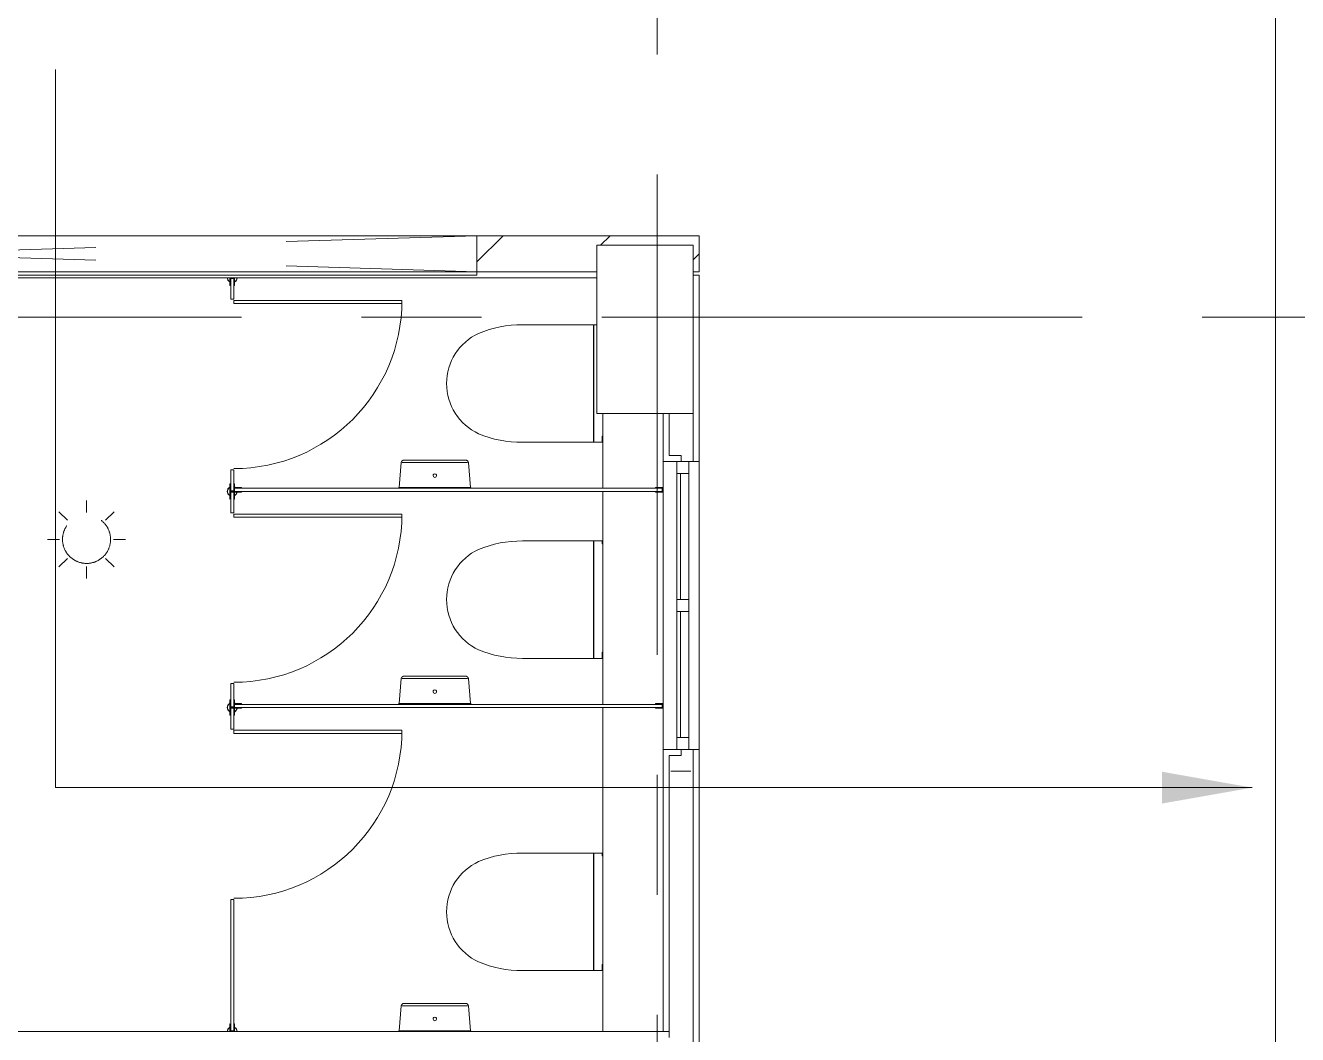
# Model space of a CAD drawing. Header units: millimetres. Extents: x 50620 to 404449, y -131543 to 97.
# Drawn here: x 324483 to 329779, y -18986 to -14782 of the extents above; entities that cross this region are included whole.
import ezdxf

# ---------------------------------------------------------------- set-up
doc = ezdxf.new("R2010")
doc.units = ezdxf.units.MM
for name, pattern in [('Dash', [1587.5, 793.75, -793.75]), ('IDA - Grid Line', [3500, 2000, -500, 500, -500]), ('IDA - Hidden 065', [537.5, 375, -162.5])]:
    doc.linetypes.add(name, pattern=pattern)
for name, color, linetype, lineweight in [('A-_ANOTTEXT_T', 8, 'Continuous', 0), ('A-_DETA----_E-2', 8, 'IDA - Hidden 065', 9), ('A-_DETA----_ED-2', 8, 'IDA - Hidden 065', 9), ('A-_FLOR----_E', 8, 'Continuous', 9), ('A-_FURT----_E', 8, 'Continuous', 9), ('A-_GENM----_M', 8, 'Continuous', 9), ('A-_WALL----_E', 8, 'Continuous', 9), ('A-_WALL----_E-1', 8, 'Continuous', 18), ('A-_WALL----_H-1', 8, 'Continuous', 9), ('A-_WALL----_H-2', 8, 'Continuous', 9), ('A-_WALLPRTN_E', 8, 'Continuous', 9), ('A-_WALLPRTN_E-1', 8, 'Continuous', 18), ('A-_WIND----_E', 8, 'Continuous', 9), ('A-_WIND----_H', 8, 'Dash', 9), ('M-_ARCHI', 8, 'Continuous', 5), ('M-_SANIFIXR_E', 8, 'Continuous', 9), ('S-_COLN----_E', 8, 'Continuous', 5), ('S-_COLN----_E-1', 8, 'Continuous', 5)]:
    doc.layers.add(name, color=color, linetype=linetype, lineweight=lineweight)
doc.layers.add('E-_FIREALAM_E', color=6, linetype='Continuous', lineweight=5, true_color=0xff00ff)
doc.layers.add('S-_ANOTGRID_E-1', color=9, linetype='IDA - Grid Line', lineweight=5, true_color=0x808080)

# ---------------------------------------------------------------- blocks, each defined once
blk = doc.blocks.new('IDA - Toilet Partition - Corner - 950Lx700Width-V102-BLK 2 2ND STOREY PLAN')
at = {"layer": 'A-_GENM----_M'}
for p, q in [((30.2, 1803.5), (0, 1803.5)), ((0, 1803.5), (0, 1802)), ((0, 1802), (1.5, 1800)), ((3, 1785), (3, 1802)), ((3, 1802), (18, 1802)), ((18, 1802), (20, 1800)), ((900, 1803.5), (869.8, 1803.5)), ((880, 1800), (882, 1802)), ((882, 1802), (897, 1802)), ((897, 1802), (897, 1785)), ((898.5, 1800), (900, 1802)), ((900, 1802), (900, 1803.5)), ((1.5, 1787), (0, 1785)), ((0, 1785), (0, 1783.5)), ((0, 1783.5), (30.2, 1783.5)), ((1.5, 1800), (1.5, 1787)), ((100, 1800), (3, 1800)), ((3, 1800), (3, 1787)), ((3, 1787), (100, 1787)), ((18, 1785), (3, 1785)), ((20, 1787), (18, 1785)), ((20, 1800), (30.2, 1800)), ((30.2, 1787), (20, 1787)), ((100, 1787), (100, 1800)), ((792, 1787), (805, 1787)), ((792, 1087), (792, 1787)), ((805, 1787), (805, 1087)), ((810, 1800), (810, 1787)), ((897, 1800), (810, 1800)), ((810, 1787), (897, 1787)), ((869.8, 1800), (880, 1800)), ((880, 1787), (869.8, 1787)), ((869.8, 1783.5), (900, 1783.5)), ((882, 1785), (880, 1787)), ((897, 1785), (882, 1785)), ((898, 1787), (896.5, 1787)), ((896.5, 1787), (896.5, 1756.7)), ((897, 1787), (897, 1800)), ((900, 1785.5), (898, 1787)), ((898, 1769), (898, 1784)), ((898, 1784), (915, 1784)), ((900, 1767), (898, 1769)), ((898.5, 1787), (898.5, 1800)), ((900, 1785), (898.5, 1787)), ((913, 1785.5), (900, 1785.5)), ((900, 1783.5), (900, 1785)), ((913, 1784), (900, 1784)), ((900, 1784), (900, 3)), ((900, 1756.7), (900, 1767)), ((915, 1787), (913, 1785.5)), ((913, 3), (913, 1784)), ((915, 1769), (913, 1767)), ((913, 1767), (913, 1756.7)), ((916.5, 1787), (915, 1787)), ((915, 1784), (915, 1769)), ((916.5, 1756.7), (916.5, 1787)), ((805, 1087), (792, 1087)), ((896.5, 30.2), (896.5, 0)), ((896.5, 0), (898, 0)), ((898, 18), (900, 20)), ((898, 3), (898, 18)), ((915, 3), (898, 3)), ((898, 0), (900, 1.5)), ((900, 20), (900, 30.2)), ((900, 3), (913, 3)), ((900, 1.5), (913, 1.5)), ((913, 30.2), (913, 20)), ((913, 20), (915, 18)), ((913, 1.5), (915, 0)), ((915, 18), (915, 3)), ((915, 0), (916.5, 0)), ((916.5, 0), (916.5, 30.2))]:
    blk.add_line(p, q, dxfattribs=at)
at = {"layer": 'A-_GENM----_M', "flags": 128}
for points in [[(-18, 1802.2), (-18.3, 1801.5), (-18.6, 1800.7), (-18.9, 1800)], [(0, 1813.5), (-0.8, 1813.5), (-1.6, 1813.4), (-2.4, 1813.4), (-3.2, 1813.2), (-4, 1813.1), (-4.8, 1812.9), (-5.5, 1812.7), (-6.3, 1812.5), (-7, 1812.2), (-7.8, 1811.9), (-8.5, 1811.6), (-9.2, 1811.2), (-9.9, 1810.9), (-10.6, 1810.4), (-11.3, 1810), (-11.9, 1809.5), (-12.6, 1809.1), (-13.2, 1808.5), (-13.8, 1808), (-14.3, 1807.4), (-14.9, 1806.8), (-15.4, 1806.2), (-15.9, 1805.6), (-16.4, 1805), (-16.8, 1804.3), (-17.2, 1803.6)], [(17.2, 1803.6), (16.8, 1804.3), (16.4, 1805), (15.9, 1805.6), (15.4, 1806.2), (14.9, 1806.9), (14.3, 1807.4), (13.8, 1808), (13.2, 1808.5), (12.6, 1809.1), (11.9, 1809.5), (11.3, 1810), (10.6, 1810.4), (9.9, 1810.9), (9.2, 1811.2), (8.5, 1811.6), (7.8, 1811.9), (7, 1812.2), (6.3, 1812.5), (5.5, 1812.7), (4.7, 1812.9), (4, 1813.1), (3.2, 1813.2), (2.4, 1813.4), (1.6, 1813.4), (0.8, 1813.5), (0, 1813.5)], [(18.9, 1800), (18.6, 1800.8), (18.3, 1801.5), (18, 1802.2)], [(882, 1802.2), (881.7, 1801.5), (881.4, 1800.7), (881.1, 1800)], [(900, 1813.5), (899.2, 1813.5), (898.4, 1813.4), (897.6, 1813.4), (896.8, 1813.2), (896, 1813.1), (895.2, 1812.9), (894.5, 1812.7), (893.7, 1812.5), (893, 1812.2), (892.2, 1811.9), (891.5, 1811.6), (890.8, 1811.2), (890.1, 1810.9), (889.4, 1810.4), (888.7, 1810), (888.1, 1809.5), (887.4, 1809.1), (886.8, 1808.5), (886.2, 1808), (885.7, 1807.4), (885.1, 1806.8), (884.6, 1806.2), (884.1, 1805.6), (883.6, 1805), (883.2, 1804.3), (882.8, 1803.6)], [(917.2, 1803.6), (916.8, 1804.3), (916.4, 1805), (915.9, 1805.6), (915.4, 1806.2), (914.9, 1806.9), (914.3, 1807.4), (913.8, 1808), (913.2, 1808.5), (912.6, 1809.1), (911.9, 1809.5), (911.3, 1810), (910.6, 1810.4), (909.9, 1810.9), (909.2, 1811.2), (908.5, 1811.6), (907.8, 1811.9), (907, 1812.2), (906.3, 1812.5), (905.5, 1812.7), (904.7, 1812.9), (904, 1813.1), (903.2, 1813.2), (902.4, 1813.4), (901.6, 1813.4), (900.8, 1813.5), (900, 1813.5)], [(918.9, 1800), (918.6, 1800.8), (918.3, 1801.5), (918, 1802.2)], [(-18.9, 1787), (-18.6, 1786.2), (-18.3, 1785.5), (-18, 1784.8)], [(-17.2, 1783.4), (-16.8, 1782.7), (-16.4, 1782), (-15.9, 1781.4), (-15.4, 1780.8), (-14.9, 1780.1), (-14.3, 1779.6), (-13.8, 1779), (-13.2, 1778.5), (-12.6, 1777.9), (-11.9, 1777.5), (-11.3, 1777), (-10.6, 1776.6), (-9.9, 1776.1), (-9.2, 1775.8), (-8.5, 1775.4), (-7.8, 1775.1), (-7, 1774.8), (-6.3, 1774.5), (-5.5, 1774.3), (-4.7, 1774.1), (-4, 1773.9), (-3.2, 1773.8)], [(-1.6, 1773.6), (-0.8, 1773.5), (0, 1773.5)], [(13.2, 1778.5), (13.8, 1779), (14.3, 1779.6), (14.9, 1780.2), (15.4, 1780.8)], [(16.4, 1782), (16.8, 1782.7), (17.2, 1783.4)], [(18, 1784.8), (18.3, 1785.5), (18.6, 1786.3), (18.9, 1787)], [(881.1, 1787), (881.4, 1786.2), (881.7, 1785.5), (882, 1784.8)], [(882.8, 1783.4), (883.2, 1782.7), (883.6, 1782), (884.1, 1781.4), (884.6, 1780.8), (885.1, 1780.1), (885.7, 1779.6), (886.2, 1779), (886.8, 1778.5), (887.4, 1777.9), (888.1, 1777.5), (888.7, 1777), (889.4, 1776.6), (890.1, 1776.1), (890.8, 1775.8), (891.5, 1775.4), (892.2, 1775.1), (893, 1774.8), (893.7, 1774.5), (894.5, 1774.3), (895.3, 1774.1), (896, 1773.9), (896.8, 1773.8)], [(898.4, 1773.6), (899.2, 1773.5), (900, 1773.5)], [(913.2, 1778.5), (913.8, 1779), (914.3, 1779.6), (914.9, 1780.2), (915.4, 1780.8)], [(916.4, 1782), (916.8, 1782.7), (917.2, 1783.4)], [(918, 1784.8), (918.3, 1785.5), (918.6, 1786.3), (918.9, 1787)]]:
    blk.add_lwpolyline(points, dxfattribs=at)
at = {"layer": 'A-_GENM----_M'}
for centre, radius, start, end in [((0, 1793.5), 20.5, 90, 148.9563), ((0, 1793.5), 20, 90, 149.2167), ((0, 1793.5), 20, 90, 148.1802), ((0, 1793.5), 20.5, 31.0437, 90), ((0, 1793.5), 20, 31.7857, 90), ((0, 1793.5), 20, 31.8198, 90), ((30.2, 1801.8), 1.75, 360, 90), ((30.2, 1801.8), 1.75, 270, 360), ((869.8, 1801.8), 1.75, 90, 180), ((869.8, 1801.8), 1.75, 180, 270), ((900, 1793.5), 20.5, 90, 148.9563), ((900, 1793.5), 20, 90, 149.2167), ((900, 1793.5), 20, 90, 148.1802), ((900, 1793.5), 20.5, 31.0437, 90), ((900, 1793.5), 20, 31.7857, 90), ((900, 1793.5), 20, 31.8198, 90), ((0, 1793.5), 20.5, 211.0437, 259.1347), ((0, 1793.5), 20, 211.7857, 259.4055), ((0, 1793.5), 20, 211.8198, 258.8631), ((0, 1793.5), 20, 315, 328.1802), ((0, 1793.5), 20.5, 315, 327.5534), ((30.2, 1785.2), 1.75, 360, 90), ((30.2, 1785.2), 1.75, 270, 360), ((805, 1787), 700, 180, 270), ((869.8, 1785.2), 1.75, 90, 180), ((869.8, 1785.2), 1.75, 180, 270), ((900, 1793.5), 20.5, 211.0437, 259.1347), ((900, 1793.5), 20, 211.7857, 259.4055), ((900, 1793.5), 20, 211.8198, 258.8631), ((898.3, 1756.7), 1.75, 180, 270), ((898.3, 1756.7), 1.75, 270, 0), ((914.8, 1756.7), 1.75, 180, 270), ((900, 1793.5), 20, 315, 328.1802), ((900, 1793.5), 20.5, 315, 327.5534), ((914.8, 1756.7), 1.75, 270, 0), ((898.3, 30.2), 1.75, 90, 180), ((898.3, 30.2), 1.75, 0, 90), ((914.8, 30.2), 1.75, 90, 180), ((914.8, 30.2), 1.75, 0, 90)]:
    blk.add_arc(centre, radius, start, end, dxfattribs=at)
for points in [[(-16.4, 1800), (-15.6, 1800), (-13.5, 1800), (-9.6, 1800), (-4.9, 1800), (-1.7, 1800), (0, 1800)], [(0, 1787), (-1.7, 1787), (-4.9, 1787), (-9.6, 1787), (-13.5, 1787), (-15.6, 1787), (-16.4, 1787)], [(0, 1800), (1.7, 1800), (4.9, 1800), (9.6, 1800), (13.5, 1800), (15.6, 1800), (16.4, 1800)], [(16.4, 1787), (15.6, 1787), (13.5, 1787), (9.6, 1787), (4.9, 1787), (1.7, 1787), (0, 1787)], [(883.6, 1800), (884.4, 1800), (886.5, 1800), (890.4, 1800), (895.1, 1800), (898.3, 1800), (900, 1800)], [(900, 1787), (898.3, 1787), (895.1, 1787), (890.4, 1787), (886.5, 1787), (884.4, 1787), (883.6, 1787)], [(900, 1800), (901.7, 1800), (904.9, 1800), (909.6, 1800), (913.5, 1800), (915.6, 1800), (916.4, 1800)], [(916.4, 1787), (915.6, 1787), (913.5, 1787), (909.6, 1787), (904.9, 1787), (901.7, 1787), (900, 1787)]]:
    blk.add_open_spline(points, degree=3, dxfattribs=at)
blk = doc.blocks.new('IDA - WC - Floor Mount wo Tank - MS980CMG-V103-BLK 2 2ND STOREY PLAN')
at = {"layer": 'M-_SANIFIXR_E'}
for p, q in [((-245.6, -340.1), (-245.6, -8.1)), ((243.7, -8.1), (243.7, -318.3)), ((-244.4, -304.5), (-244.4, -305.3)), ((243.1, -304.5), (-244.4, -304.5)), ((-244.4, -305.3), (243.1, -305.3)), ((243.1, -305.3), (243.1, -304.5)), ((-220.3, -340.1), (-245.6, -340.1)), ((-220.3, -343.3), (-220.3, -340.1))]:
    blk.add_line(p, q, dxfattribs=at)
for centre, radius, start, end in [((-0.9, 77.1), 230.7, 24.9793, 155.0207), ((224.9, -4.8), 470.5, 157.5961, 180.3984), ((-226.8, -4.8), 470.5, 359.6016, 22.4039)]:
    blk.add_arc(centre, radius, start, end, dxfattribs=at)
blk = doc.blocks.new('IDA - Toilet Roll Holder - Jumbo - IDA - Toilet Roll Holder - Jumbo-4429930-BLK 2 2ND STOREY PLAN')
at = {"layer": 'A-_FURT----_E'}
for p, q in [((-139.5, 107.9), (-148.7, 3.5)), ((0, 107.9), (-135.8, 107.9)), ((135.8, 107.9), (0, 107.9)), ((148.7, 3.5), (139.5, 107.9)), ((-148.7, 3.5), (-152.2, 0)), ((-145.3, 3.5), (0, 3.5)), ((-136.8, 3), (-136.8, 3)), ((0, 3.5), (-60.5, 3.5)), ((0, 3.5), (145.2, 3.5)), ((60.5, 3.5), (0, 3.5)), ((136.8, 3), (136.8, 3)), ((152.2, 0), (148.7, 3.5)), ((0, 0), (-150.7, 0)), ((-150.7, 0), (0, 0)), ((0, 0), (150.7, 0)), ((150.7, 0), (0, 0))]:
    blk.add_line(p, q, dxfattribs=at)
at = {"layer": 'A-_FURT----_E', "flags": 128}
for points in [[(-139.5, 107.9), (-139.5, 108.4), (-139.4, 108.8), (-139.2, 109.2), (-139.1, 109.6), (-138.9, 110.1), (-138.8, 110.5), (-138.6, 110.9), (-138.4, 111.2), (-138.2, 111.6), (-137.9, 112), (-137.7, 112.4), (-137.4, 112.7), (-137.2, 113.1), (-136.9, 113.4), (-136.6, 113.7), (-136.3, 114), (-135.9, 114.3), (-135.6, 114.6), (-135.3, 114.9), (-134.9, 115.1), (-134.5, 115.3), (-134.2, 115.6), (-133.8, 115.8), (-133.4, 116), (-133, 116.2), (-132.6, 116.3), (-132.2, 116.5), (-131.7, 116.6), (-131.3, 116.7), (-130.9, 116.8), (-130.5, 116.9), (-130, 116.9), (-129.6, 117), (-129.1, 117), (-128.8, 117)], [(0, 117), (-5.1, 117), (-10.3, 117), (-15.4, 117), (-20.5, 117), (-25.6, 117), (-30.6, 117), (-35.6, 117), (-40.5, 117), (-45.4, 117), (-50.1, 117), (-54.8, 117), (-59.5, 117), (-64, 117), (-68.4, 117), (-72.7, 117), (-76.9, 117), (-81, 117), (-84.9, 117), (-88.7, 117), (-92.4, 117), (-95.9, 117), (-99.2, 117), (-102.4, 117), (-105.5, 117), (-108.3, 117), (-111, 117), (-113.6, 117), (-115.9, 117), (-118, 117), (-120, 117), (-121.8, 117), (-123.3, 117), (-124.7, 117), (-125.9, 117), (-126.9, 117), (-127.7, 117), (-128.2, 117), (-128.6, 117), (-128.7, 117), (-128.8, 117)], [(-128.8, 117), (-128.6, 117), (-128.3, 117), (-127.8, 117), (-127.1, 117), (-126.2, 117), (-125.1, 117), (-123.7, 117), (-122.2, 117), (-120.5, 117), (-118.6, 117), (-116.5, 117), (-114.2, 117), (-111.7, 117), (-109.1, 117), (-106.3, 117), (-103.3, 117), (-100.1, 117), (-96.8, 117), (-93.3, 117), (-89.7, 117), (-85.9, 117), (-82, 117), (-78, 117), (-73.8, 117), (-69.6, 117), (-65.2, 117), (-60.7, 117), (-56.1, 117), (-51.4, 117), (-46.7, 117), (-41.8, 117), (-36.9, 117), (-32, 117), (-26.9, 117), (-21.9, 117), (-16.8, 117), (-11.7, 117), (-6.5, 117), (-1.4, 117), (0, 117)], [(0, 117), (5.1, 117), (10.3, 117), (15.4, 117), (20.5, 117), (25.6, 117), (30.6, 117), (35.6, 117), (40.5, 117), (45.4, 117), (50.1, 117), (54.8, 117), (59.5, 117), (64, 117), (68.4, 117), (72.7, 117), (76.9, 117), (81, 117), (84.9, 117), (88.7, 117), (92.4, 117), (95.9, 117), (99.2, 117), (102.4, 117), (105.5, 117), (108.3, 117), (111, 117), (113.6, 117), (115.9, 117), (118, 117), (120, 117), (121.8, 117), (123.3, 117), (124.7, 117), (125.9, 117), (126.9, 117), (127.7, 117), (128.2, 117), (128.6, 117), (128.7, 117), (128.8, 117)], [(128.8, 117), (128.6, 117), (128.3, 117), (127.8, 117), (127.1, 117), (126.2, 117), (125.1, 117), (123.7, 117), (122.2, 117), (120.5, 117), (118.6, 117), (116.5, 117), (114.2, 117), (111.7, 117), (109.1, 117), (106.3, 117), (103.3, 117), (100.1, 117), (96.8, 117), (93.3, 117), (89.7, 117), (85.9, 117), (82, 117), (78, 117), (73.8, 117), (69.6, 117), (65.2, 117), (60.7, 117), (56.1, 117), (51.4, 117), (46.7, 117), (41.8, 117), (36.9, 117), (32, 117), (26.9, 117), (21.9, 117), (16.8, 117), (11.7, 117), (6.5, 117), (1.4, 117), (0, 117)], [(128.8, 117), (129.2, 117), (129.6, 117), (130.1, 116.9), (130.5, 116.9), (130.9, 116.8), (131.4, 116.7), (131.8, 116.6), (132.2, 116.4), (132.6, 116.3), (133, 116.1), (133.4, 116), (133.8, 115.8), (134.2, 115.6), (134.6, 115.3), (134.9, 115.1), (135.3, 114.8), (135.6, 114.6), (136, 114.3), (136.3, 114), (136.6, 113.7), (136.9, 113.4), (137.2, 113), (137.5, 112.7), (137.7, 112.3), (138, 112), (138.2, 111.6), (138.4, 111.2), (138.6, 110.8), (138.8, 110.4), (139, 110), (139.1, 109.6), (139.2, 109.2), (139.4, 108.8), (139.5, 108.3), (139.5, 107.9)]]:
    blk.add_lwpolyline(points, dxfattribs=at)
at = {"layer": 'A-_FURT----_E'}
for start, end in [(360, 180), (180, 360)]:
    blk.add_arc((0, 52.6), 7.38, start, end, dxfattribs=at)
blk = doc.blocks.new('IDA - Toilet Partition - Corner - 950Lx700Width-6317110-BLK 2 2ND STOREY PLAN')
at = {"layer": 'A-_GENM----_M'}
for p, q in [((30.2, 1803.5), (0, 1803.5)), ((0, 1803.5), (0, 1802)), ((0, 1802), (1.5, 1800)), ((3, 1785), (3, 1802)), ((3, 1802), (18, 1802)), ((18, 1802), (20, 1800)), ((1350, 1803.5), (1319.8, 1803.5)), ((1330, 1800), (1332, 1802)), ((1332, 1802), (1347, 1802)), ((1347, 1802), (1347, 1785)), ((1348.5, 1800), (1350, 1802)), ((1350, 1802), (1350, 1803.5)), ((1.5, 1787), (0, 1785)), ((0, 1785), (0, 1783.5)), ((0, 1783.5), (30.2, 1783.5)), ((1.5, 1800), (1.5, 1787)), ((550, 1800), (3, 1800)), ((3, 1800), (3, 1787)), ((3, 1787), (550, 1787)), ((18, 1785), (3, 1785)), ((20, 1787), (18, 1785)), ((20, 1800), (30.2, 1800)), ((30.2, 1787), (20, 1787)), ((550, 1787), (550, 1800)), ((1242, 1787), (1255, 1787)), ((1242, 1087), (1242, 1787)), ((1255, 1787), (1255, 1087)), ((1260, 1800), (1260, 1787)), ((1347, 1800), (1260, 1800)), ((1260, 1787), (1347, 1787)), ((1319.8, 1800), (1330, 1800)), ((1330, 1787), (1319.8, 1787)), ((1319.8, 1783.5), (1350, 1783.5)), ((1332, 1785), (1330, 1787)), ((1347, 1785), (1332, 1785)), ((1348, 1787), (1346.5, 1787)), ((1346.5, 1787), (1346.5, 1756.7)), ((1347, 1787), (1347, 1800)), ((1350, 1785.5), (1348, 1787)), ((1348, 1769), (1348, 1784)), ((1348, 1784), (1365, 1784)), ((1350, 1767), (1348, 1769)), ((1348.5, 1787), (1348.5, 1800)), ((1350, 1785), (1348.5, 1787)), ((1363, 1785.5), (1350, 1785.5)), ((1350, 1783.5), (1350, 1785)), ((1363, 1784), (1350, 1784)), ((1350, 1784), (1350, 3)), ((1350, 1756.7), (1350, 1767)), ((1365, 1787), (1363, 1785.5)), ((1363, 3), (1363, 1784)), ((1365, 1769), (1363, 1767)), ((1363, 1767), (1363, 1756.7)), ((1366.5, 1787), (1365, 1787)), ((1365, 1784), (1365, 1769)), ((1366.5, 1756.7), (1366.5, 1787)), ((1255, 1087), (1242, 1087)), ((1346.5, 30.2), (1346.5, 0)), ((1346.5, 0), (1348, 0)), ((1348, 18), (1350, 20)), ((1348, 3), (1348, 18)), ((1365, 3), (1348, 3)), ((1348, 0), (1350, 1.5)), ((1350, 20), (1350, 30.2)), ((1350, 3), (1363, 3)), ((1350, 1.5), (1363, 1.5)), ((1363, 30.2), (1363, 20)), ((1363, 20), (1365, 18)), ((1363, 1.5), (1365, 0)), ((1365, 18), (1365, 3)), ((1365, 0), (1366.5, 0)), ((1366.5, 0), (1366.5, 30.2))]:
    blk.add_line(p, q, dxfattribs=at)
at = {"layer": 'A-_GENM----_M', "flags": 128}
for points in [[(17.2, 1803.6), (16.8, 1804.3), (16.4, 1805), (15.9, 1805.6), (15.4, 1806.2), (14.9, 1806.9), (14.3, 1807.4), (13.8, 1808), (13.2, 1808.5), (12.6, 1809.1), (11.9, 1809.5), (11.3, 1810), (10.6, 1810.4), (9.9, 1810.9), (9.2, 1811.2), (8.5, 1811.6), (7.8, 1811.9), (7, 1812.2), (6.3, 1812.5), (5.5, 1812.7), (4.7, 1812.9), (4, 1813.1), (3.2, 1813.2), (2.4, 1813.4), (1.6, 1813.4), (0.8, 1813.5), (0, 1813.5)], [(18.9, 1800), (18.6, 1800.8), (18.3, 1801.5), (18, 1802.2)], [(1332, 1802.2), (1331.7, 1801.5), (1331.4, 1800.7), (1331.1, 1800)], [(1350, 1813.5), (1349.2, 1813.5), (1348.4, 1813.4), (1347.6, 1813.4), (1346.8, 1813.2), (1346, 1813.1), (1345.2, 1812.9), (1344.5, 1812.7), (1343.7, 1812.5), (1343, 1812.2), (1342.2, 1811.9), (1341.5, 1811.6), (1340.8, 1811.2), (1340.1, 1810.9), (1339.4, 1810.4), (1338.7, 1810), (1338.1, 1809.5), (1337.4, 1809.1), (1336.8, 1808.5), (1336.2, 1808), (1335.7, 1807.4), (1335.1, 1806.8), (1334.6, 1806.2), (1334.1, 1805.6), (1333.6, 1805), (1333.2, 1804.3), (1332.8, 1803.6)], [(1367.2, 1803.6), (1366.8, 1804.3), (1366.4, 1805), (1365.9, 1805.6), (1365.4, 1806.2), (1364.9, 1806.9), (1364.3, 1807.4), (1363.8, 1808), (1363.2, 1808.5), (1362.6, 1809.1), (1361.9, 1809.5), (1361.3, 1810), (1360.6, 1810.4), (1359.9, 1810.9), (1359.2, 1811.2), (1358.5, 1811.6), (1357.8, 1811.9), (1357, 1812.2), (1356.3, 1812.5), (1355.5, 1812.7), (1354.7, 1812.9), (1354, 1813.1), (1353.2, 1813.2), (1352.4, 1813.4), (1351.6, 1813.4), (1350.8, 1813.5), (1350, 1813.5)], [(1368.9, 1800), (1368.6, 1800.8), (1368.3, 1801.5), (1368, 1802.2)], [(0, 1773.5), (0.8, 1773.5), (1.6, 1773.6), (2.4, 1773.6), (3.2, 1773.8), (4, 1773.9), (4.8, 1774.1), (5.5, 1774.3), (6.3, 1774.5), (7, 1774.8), (7.8, 1775.1), (8.5, 1775.4), (9.2, 1775.8), (9.9, 1776.1), (10.6, 1776.6), (11.3, 1777), (11.9, 1777.5), (12.6, 1777.9), (13.2, 1778.5), (13.8, 1779), (14.3, 1779.6), (14.9, 1780.2), (15.4, 1780.8), (15.9, 1781.4), (16.4, 1782), (16.8, 1782.7), (17.2, 1783.4)], [(18, 1784.8), (18.3, 1785.5), (18.6, 1786.3), (18.9, 1787)], [(1331.1, 1787), (1331.4, 1786.2), (1331.7, 1785.5), (1332, 1784.8)], [(1332.8, 1783.4), (1333.2, 1782.7), (1333.6, 1782), (1334.1, 1781.4), (1334.6, 1780.8), (1335.1, 1780.1), (1335.7, 1779.6), (1336.2, 1779), (1336.8, 1778.5), (1337.4, 1777.9), (1338.1, 1777.5), (1338.7, 1777), (1339.4, 1776.6), (1340.1, 1776.1), (1340.8, 1775.8), (1341.5, 1775.4), (1342.2, 1775.1), (1343, 1774.8), (1343.7, 1774.5), (1344.5, 1774.3), (1345.3, 1774.1), (1346, 1773.9), (1346.8, 1773.8)], [(1348.4, 1773.6), (1349.2, 1773.5), (1350, 1773.5)], [(1363.2, 1778.5), (1363.8, 1779), (1364.3, 1779.6), (1364.9, 1780.2), (1365.4, 1780.8)], [(1366.4, 1782), (1366.8, 1782.7), (1367.2, 1783.4)], [(1368, 1784.8), (1368.3, 1785.5), (1368.6, 1786.3), (1368.9, 1787)]]:
    blk.add_lwpolyline(points, dxfattribs=at)
at = {"layer": 'A-_GENM----_M'}
for centre, radius, start, end in [((0, 1793.5), 20.5, 31.0437, 90), ((0, 1793.5), 20, 31.7857, 90), ((0, 1793.5), 20, 31.8198, 90), ((30.2, 1801.8), 1.75, 360, 90), ((30.2, 1801.8), 1.75, 270, 360), ((1319.8, 1801.8), 1.75, 90, 180), ((1319.8, 1801.8), 1.75, 180, 270), ((1350, 1793.5), 20.5, 90, 148.9563), ((1350, 1793.5), 20, 90, 149.2167), ((1350, 1793.5), 20, 90, 148.1802), ((1350, 1793.5), 20.5, 31.0437, 90), ((1350, 1793.5), 20, 31.7857, 90), ((1350, 1793.5), 20, 31.8198, 90), ((0, 1793.5), 20, 270, 329.2167), ((0, 1793.5), 20, 270, 328.1802), ((0, 1793.5), 20.5, 270, 328.9563), ((30.2, 1785.2), 1.75, 360, 90), ((30.2, 1785.2), 1.75, 270, 360), ((1255, 1787), 700, 180, 270), ((1319.8, 1785.2), 1.75, 90, 180), ((1319.8, 1785.2), 1.75, 180, 270), ((1350, 1793.5), 20.5, 211.0437, 259.1347), ((1350, 1793.5), 20, 211.7857, 259.4055), ((1350, 1793.5), 20, 211.8198, 258.8631), ((1348.2, 1756.7), 1.75, 180, 270), ((1348.2, 1756.7), 1.75, 270, 0), ((1364.8, 1756.7), 1.75, 180, 270), ((1350, 1793.5), 20, 315, 328.1802), ((1350, 1793.5), 20.5, 315, 327.5534), ((1364.8, 1756.7), 1.75, 270, 0), ((1348.2, 30.2), 1.75, 90, 180), ((1348.2, 30.2), 1.75, 0, 90), ((1364.8, 30.2), 1.75, 90, 180), ((1364.8, 30.2), 1.75, 0, 90)]:
    blk.add_arc(centre, radius, start, end, dxfattribs=at)
for points in [[(0, 1800), (1.7, 1800), (4.9, 1800), (9.6, 1800), (13.5, 1800), (15.6, 1800), (16.4, 1800)], [(16.4, 1787), (15.6, 1787), (13.5, 1787), (9.6, 1787), (4.9, 1787), (1.7, 1787), (0, 1787)], [(1333.6, 1800), (1334.4, 1800), (1336.5, 1800), (1340.4, 1800), (1345.1, 1800), (1348.3, 1800), (1350, 1800)], [(1350, 1787), (1348.3, 1787), (1345.1, 1787), (1340.4, 1787), (1336.5, 1787), (1334.4, 1787), (1333.6, 1787)], [(1350, 1800), (1351.7, 1800), (1354.9, 1800), (1359.6, 1800), (1363.5, 1800), (1365.6, 1800), (1366.4, 1800)], [(1366.4, 1787), (1365.6, 1787), (1363.5, 1787), (1359.6, 1787), (1354.9, 1787), (1351.7, 1787), (1350, 1787)]]:
    blk.add_open_spline(points, degree=3, dxfattribs=at)
blk = doc.blocks.new('IDA - WC - Floor Mount wo Tank - MS980CMG-4429928-BLK 2 2ND STOREY PLAN')
at = {"layer": 'M-_SANIFIXR_E'}
for p, q in [((-245.6, -340.1), (-245.6, -8.1)), ((243.7, -8.1), (243.7, -340.1)), ((-244.4, -304.5), (-244.4, -305.3)), ((243.1, -304.5), (-244.4, -304.5)), ((-244.4, -305.3), (243.1, -305.3)), ((243.1, -305.3), (243.1, -304.5)), ((-220.3, -340.1), (-245.6, -340.1)), ((-220.3, -343.3), (-220.3, -340.1)), ((232.2, -340.1), (232.2, -343.3)), ((243.7, -340.1), (232.2, -340.1))]:
    blk.add_line(p, q, dxfattribs=at)
for centre, radius, start, end in [((-0.9, 77.1), 230.7, 24.9793, 155.0207), ((224.9, -4.8), 470.5, 157.5961, 180.3984), ((-226.8, -4.8), 470.5, 359.6016, 22.4039)]:
    blk.add_arc(centre, radius, start, end, dxfattribs=at)
blk = doc.blocks.new('IDA - Louver w Top Hung  - 2 Panels - 1200L X 1500H - B3-AW01-5301409-BLK 2 2ND STOREY PLAN')
at = {"layer": 'A-_WIND----_E'}
for p, q in [((-550, 25), (-600, 25)), ((-600, 25), (-600, -25)), ((-550, -10), (-550, 25)), ((-550, 25), (-25, 25)), ((-550, -25), (-550, 25)), ((550, 25), (-550, 25)), ((-550, -25), (-550, 25)), ((-550, 25), (-550, -25)), ((-550, 25), (550, 25)), ((-500, 25), (-75, 25)), ((-25, 25), (-25, -10)), ((25, 25), (-25, 25)), ((-25, 25), (-25, -25)), ((25, 25), (-25, 25)), ((25, -10), (25, 25)), ((25, 25), (550, 25)), ((25, -25), (25, 25)), ((75, 25), (500, 25)), ((550, 25), (550, -10)), ((550, 25), (550, -25)), ((600, 25), (550, 25)), ((550, 25), (550, -25)), ((550, 25), (550, -25)), ((600, -25), (600, 25)), ((-600, -25), (-550, -25)), ((-25, -10), (-550, -10)), ((-550, -25), (550, -25)), ((550, -25), (-550, -25)), ((-75, -10), (-500, -10)), ((-25, -25), (25, -25)), ((-25, -25), (25, -25)), ((550, -10), (25, -10)), ((500, -10), (75, -10)), ((550, -25), (600, -25))]:
    blk.add_line(p, q, dxfattribs=at)
blk = doc.blocks.new('IDA - Rectangle Column - 400 x 700-6221618-BLK 2 2ND STOREY PLAN')
at = {"layer": 'S-_COLN----_E-1'}
for p, q in [((200, 350), (-200, 350)), ((-200, 350), (-200, -350)), ((200, -350), (200, 350)), ((-200, -350), (200, -350))]:
    blk.add_line(p, q, dxfattribs=at)
blk = doc.blocks.new('IDA_SaniSystem_Top - 250D x 50THK_1200HT-V124-BLK 2 2ND STOREY PLAN')
at = {"layer": 'A-_GENM----_M'}
for p, q in [((1619.7, 250), (-955.3, 250)), ((1619.7, 0), (1619.7, 250)), ((-955.3, 0), (-643.3, 0)), ((-630.3, 0), (256.7, 0)), ((269.7, 0), (1619.7, 0))]:
    blk.add_line(p, q, dxfattribs=at)
blk = doc.blocks.new('IDA - Strobe Light - IDA - Strobe Light-5604545-BLK 2 2ND STOREY PLAN')
at = {"layer": 'A-_DETA----_ED-2'}
for p, q in [((0, -87.5), (0, -37.5)), ((-79.5, -120.5), (-114.9, -85.1)), ((79.5, -120.5), (114.9, -85.1)), ((-112.5, -200), (-162.5, -200)), ((112.5, -200), (162.5, -200)), ((-79.5, -279.5), (-114.9, -314.9)), ((0, -312.5), (0, -362.5)), ((79.5, -279.5), (114.9, -314.9))]:
    blk.add_line(p, q, dxfattribs=at)
blk.add_circle((0, -200), 100, dxfattribs=at)
blk = doc.blocks.new('WallOpening - WallOpening - 1300-7297273-BLK 2 2ND STOREY PLAN')
at = {"layer": 'A-_WIND----_E'}
for p, q in [((-2450, 75), (2450, 75)), ((-2450, -75), (-2450, 75)), ((-2450, -75), (-2450, 75)), ((2450, 75), (2450, -75)), ((2450, -75), (2450, 75)), ((2450, -75), (-2450, -75))]:
    blk.add_line(p, q, dxfattribs=at)
at = {"layer": 'A-_WIND----_H'}
for p, q in [((-2450, 75), (2450, -75)), ((-2450, -75), (2450, 75))]:
    blk.add_line(p, q, dxfattribs=at)
blk = doc.blocks.new('IDA - Toilet Partition - Corner - 950Lx700Width-7176522-BLK 2 2ND STOREY PLAN')
at = {"layer": 'A-_GENM----_M'}
for p, q in [((30.2, 1803.5), (0, 1803.5)), ((0, 1803.5), (0, 1802)), ((0, 1802), (1.5, 1800)), ((3, 1785), (3, 1802)), ((3, 1802), (18, 1802)), ((18, 1802), (20, 1800)), ((890, 1803.5), (859.7, 1803.5)), ((870, 1800), (872, 1802)), ((872, 1802), (887, 1802)), ((887, 1802), (887, 1785)), ((888.5, 1800), (890, 1802)), ((890, 1802), (890, 1803.5)), ((1.5, 1787), (0, 1785)), ((0, 1785), (0, 1783.5)), ((0, 1783.5), (30.2, 1783.5)), ((1.5, 1800), (1.5, 1787)), ((90, 1800), (3, 1800)), ((3, 1800), (3, 1787)), ((3, 1787), (90, 1787)), ((18, 1785), (3, 1785)), ((20, 1787), (18, 1785)), ((20, 1800), (30.2, 1800)), ((30.2, 1787), (20, 1787)), ((90, 1787), (90, 1800)), ((782, 1787), (795, 1787)), ((782, 1087), (782, 1787)), ((795, 1787), (795, 1087)), ((800, 1800), (800, 1787)), ((887, 1800), (800, 1800)), ((800, 1787), (887, 1787)), ((859.7, 1800), (870, 1800)), ((870, 1787), (859.7, 1787)), ((859.7, 1783.5), (890, 1783.5)), ((872, 1785), (870, 1787)), ((887, 1785), (872, 1785)), ((887, 1787), (887, 1800)), ((888.5, 1787), (888.5, 1800)), ((890, 1785), (888.5, 1787)), ((890, 1783.5), (890, 1785)), ((795, 1087), (782, 1087))]:
    blk.add_line(p, q, dxfattribs=at)
at = {"layer": 'A-_GENM----_M', "flags": 128}
for points in [[(-18, 1802.2), (-18.3, 1801.5), (-18.6, 1800.7), (-18.9, 1800)], [(0, 1813.5), (-0.8, 1813.5), (-1.6, 1813.4), (-2.4, 1813.4), (-3.2, 1813.2), (-4, 1813.1), (-4.8, 1812.9), (-5.5, 1812.7), (-6.3, 1812.5), (-7, 1812.2), (-7.8, 1811.9), (-8.5, 1811.6), (-9.2, 1811.2), (-9.9, 1810.9), (-10.6, 1810.4), (-11.3, 1810), (-11.9, 1809.5), (-12.6, 1809.1), (-13.2, 1808.5), (-13.8, 1808), (-14.3, 1807.4), (-14.9, 1806.8), (-15.4, 1806.2), (-15.9, 1805.6), (-16.4, 1805), (-16.8, 1804.3), (-17.2, 1803.6)], [(17.2, 1803.6), (16.8, 1804.3), (16.4, 1805), (15.9, 1805.6), (15.4, 1806.2), (14.9, 1806.9), (14.3, 1807.4), (13.8, 1808), (13.2, 1808.5), (12.6, 1809.1), (11.9, 1809.5), (11.3, 1810), (10.6, 1810.4), (9.9, 1810.9), (9.2, 1811.2), (8.5, 1811.6), (7.8, 1811.9), (7, 1812.2), (6.3, 1812.5), (5.5, 1812.7), (4.7, 1812.9), (4, 1813.1), (3.2, 1813.2), (2.4, 1813.4), (1.6, 1813.4), (0.8, 1813.5), (0, 1813.5)], [(18.9, 1800), (18.6, 1800.8), (18.3, 1801.5), (18, 1802.2)], [(872, 1802.2), (871.7, 1801.5), (871.4, 1800.7), (871.1, 1800)], [(890, 1813.5), (889.2, 1813.5), (888.4, 1813.4), (887.6, 1813.4), (886.8, 1813.2), (886, 1813.1), (885.2, 1812.9), (884.5, 1812.7), (883.7, 1812.5), (883, 1812.2), (882.2, 1811.9), (881.5, 1811.6), (880.8, 1811.2), (880.1, 1810.9), (879.4, 1810.4), (878.7, 1810), (878.1, 1809.5), (877.4, 1809.1), (876.8, 1808.5), (876.2, 1808), (875.7, 1807.4), (875.1, 1806.8), (874.6, 1806.2), (874.1, 1805.6), (873.6, 1805), (873.2, 1804.3), (872.8, 1803.6)], [(-18.9, 1787), (-18.6, 1786.2), (-18.3, 1785.5), (-18, 1784.8)], [(-17.2, 1783.4), (-16.8, 1782.7), (-16.4, 1782), (-15.9, 1781.4), (-15.4, 1780.8), (-14.9, 1780.1), (-14.3, 1779.6), (-13.8, 1779), (-13.2, 1778.5), (-12.6, 1777.9), (-11.9, 1777.5), (-11.3, 1777), (-10.6, 1776.6), (-9.9, 1776.1), (-9.2, 1775.8), (-8.5, 1775.4), (-7.8, 1775.1), (-7, 1774.8), (-6.3, 1774.5), (-5.5, 1774.3), (-4.7, 1774.1), (-4, 1773.9), (-3.2, 1773.8)], [(-1.6, 1773.6), (-0.8, 1773.5), (0, 1773.5)], [(13.2, 1778.5), (13.8, 1779), (14.3, 1779.6), (14.9, 1780.2), (15.4, 1780.8)], [(16.4, 1782), (16.8, 1782.7), (17.2, 1783.4)], [(18, 1784.8), (18.3, 1785.5), (18.6, 1786.3), (18.9, 1787)], [(871.1, 1787), (871.4, 1786.2), (871.7, 1785.5), (872, 1784.8)], [(872.8, 1783.4), (873.2, 1782.7), (873.6, 1782), (874.1, 1781.4), (874.6, 1780.8), (875.1, 1780.1), (875.7, 1779.6), (876.2, 1779), (876.8, 1778.5), (877.4, 1777.9), (878.1, 1777.5), (878.7, 1777), (879.4, 1776.6), (880.1, 1776.1), (880.8, 1775.8), (881.5, 1775.4), (882.2, 1775.1), (883, 1774.8), (883.7, 1774.5), (884.5, 1774.3), (885.3, 1774.1), (886, 1773.9), (886.8, 1773.8), (887.6, 1773.6), (888.4, 1773.6), (889.2, 1773.5), (890, 1773.5)]]:
    blk.add_lwpolyline(points, dxfattribs=at)
at = {"layer": 'A-_GENM----_M'}
for centre, radius, start, end in [((0, 1793.5), 20.5, 90, 148.9563), ((0, 1793.5), 20, 90, 149.2167), ((0, 1793.5), 20, 90, 148.1802), ((0, 1793.5), 20.5, 31.0437, 90), ((0, 1793.5), 20, 31.7857, 90), ((0, 1793.5), 20, 31.8198, 90), ((30.2, 1801.8), 1.75, 360, 90), ((30.2, 1801.8), 1.75, 270, 360), ((859.7, 1801.8), 1.75, 90, 180), ((859.7, 1801.8), 1.75, 180, 270), ((890, 1793.5), 20.5, 90, 148.9563), ((890, 1793.5), 20, 90, 149.2167), ((890, 1793.5), 20, 90, 148.1802), ((0, 1793.5), 20.5, 211.0437, 259.1347), ((0, 1793.5), 20, 211.7857, 259.4055), ((0, 1793.5), 20, 211.8198, 258.8631), ((0, 1793.5), 20, 315, 328.1802), ((0, 1793.5), 20.5, 315, 327.5534), ((30.2, 1785.2), 1.75, 360, 90), ((30.2, 1785.2), 1.75, 270, 360), ((795, 1787), 700, 180, 270), ((859.7, 1785.2), 1.75, 90, 180), ((859.7, 1785.2), 1.75, 180, 270), ((890, 1793.5), 20.5, 211.0437, 270), ((890, 1793.5), 20, 211.7857, 270), ((890, 1793.5), 20, 211.8198, 270)]:
    blk.add_arc(centre, radius, start, end, dxfattribs=at)
for points in [[(-16.4, 1800), (-15.6, 1800), (-13.5, 1800), (-9.6, 1800), (-4.9, 1800), (-1.7, 1800), (0, 1800)], [(0, 1787), (-1.7, 1787), (-4.9, 1787), (-9.6, 1787), (-13.5, 1787), (-15.6, 1787), (-16.4, 1787)], [(0, 1800), (1.7, 1800), (4.9, 1800), (9.6, 1800), (13.5, 1800), (15.6, 1800), (16.4, 1800)], [(16.4, 1787), (15.6, 1787), (13.5, 1787), (9.6, 1787), (4.9, 1787), (1.7, 1787), (0, 1787)], [(873.6, 1800), (874.4, 1800), (876.5, 1800), (880.4, 1800), (885.1, 1800), (888.3, 1800), (890, 1800)], [(890, 1787), (888.3, 1787), (885.1, 1787), (880.4, 1787), (876.5, 1787), (874.4, 1787), (873.6, 1787)]]:
    blk.add_open_spline(points, degree=3, dxfattribs=at)
blk = doc.blocks.new('ARCHI 2ND_2024 09 11')
at = {"layer": 'A-_ANOTTEXT_T', "lineweight": 5}
blk.add_hatch(color=8, dxfattribs=at).paths.add_polyline_path([(-55397.1, 10041), (-55772.1, 9974.9), (-55772.1, 10107.2)])
at = {"layer": 'A-_WALL----_H-1', "lineweight": 5}
h = blk.add_hatch(dxfattribs=at)
h.set_pattern_fill('FP_54', color=8, style=0, pattern_type=2)
h.set_pattern_definition([(45, (102886.4, 38752.4), (-445.5048, 445.5048), []), (45, (103331.9, 38752.4), (-445.5048, 445.5048), [315.019, -157.51])])
h.paths.add_polyline_path([(-58147, 12190), (-58125, 12190), (-58125, 12300), (-57725, 12300), (-57725, 12190), (-57700, 12190), (-57700, 12340), (-58625, 12340), (-58625, 12190), (-58177.3, 12190)])
h.paths.add_polyline_path([(-63525, 12325), (-63525, 12340), (-63625, 12340), (-63625, 12325)])
at = {"layer": 'A-_WALL----_H-2', "lineweight": 5}
h = blk.add_hatch(dxfattribs=at)
h.set_pattern_fill('FP_3', color=8, style=0, pattern_type=2)
h.set_pattern_definition([(6e-11, (102886.37, 38752.37), (1016, 254), [83.82, -678.18, 83.82, -678.18, -4064]), (6e-11, (102886.37, 38752.37), (1016, 254), [-1524, 83.82, -1440.18, 83.82, -678.18, -1778]), (6e-11, (102886.37, 38752.37), (1016, 254), [-3810, 83.82, -424.18, 83.82, -1186.18]), (120, (103267.37, 38879.37), (-727.97045, 752.8818), [83.82, -678.18, 83.82, -678.18, -4064]), (120, (103267.37, 38879.37), (-727.97045, 752.8818), [-1524, 83.82, -1440.18, 83.82, -678.18, -1778]), (120, (103267.37, 38879.37), (-727.97045, 752.8818), [-3810, 83.82, -424.18, 83.82, -1186.18]), (240, (103394.37, 39387.37), (-288.02955, -1006.8818), [83.82, -678.18, 83.82, -678.18, -4064]), (240, (103394.37, 39387.37), (-288.02955, -1006.8818), [-1524, 83.82, -1440.18, 83.82, -678.18, -1778]), (240, (103394.37, 39387.37), (-288.02955, -1006.8818), [-3810, 83.82, -424.18, 83.82, -1186.18])])
h.paths.add_polyline_path([(-57825, 8875), (-57725, 8875), (-57725, 10200), (-57775, 10200), (-57775, 10175), (-57825, 10175), (-57825, 8887.5)])
h.paths.add_polyline_path([(-57742.8, 11400), (-57725, 11400), (-57725, 11600), (-57825, 11600), (-57825, 11425), (-57775, 11425), (-57775, 11400)])
at = {"layer": 'A-_ANOTTEXT_T', "color": 8, "lineweight": 5}
for p, q in [((-60379.9, 10041), (-60379.9, 13032.1)), ((-55397.1, 10041), (-60379.9, 10041))]:
    blk.add_line(p, q, dxfattribs=at)
at = {"layer": 'A-_DETA----_E-2', "color": 8, "lineweight": 5}
for centre, radius, start, end in [((-58461.6, 12289.4), 8612.2, 357.12874, 88.90499), ((-58382.1, 12313), 8237.4, 356.77775, 89.42861)]:
    blk.add_arc(centre, radius, start, end, dxfattribs=at)
at = {"layer": 'A-_FLOR----_E', "color": 8, "lineweight": 5}
for p, q in [((-57725, 12190), (-57725, 11700)), ((-57725, 11700), (-57725, 11400)), ((-57725, 10200), (-57725, 8875))]:
    blk.add_line(p, q, dxfattribs=at)
at = {"layer": 'A-_WALL----_E', "color": 8, "lineweight": 5}
for p, q in [((-55300, 19732.1), (-55300, -28550)), ((-57725, 11700), (-57725, 11400)), ((-57825, 11600), (-57825, 11425)), ((-57850, 10200), (-57850, 11400)), ((-57850, 11400), (-57700, 11400)), ((-57825, 11425), (-57775, 11425)), ((-57775, 11400), (-57775, 11425)), ((-57700, 11400), (-57700, 10200)), ((-57700, 10200), (-57850, 10200)), ((-57825, 10175), (-57825, 9025)), ((-57775, 10175), (-57825, 10175)), ((-57775, 10175), (-57775, 10200)), ((-57725, 10200), (-57725, 8875)), ((-57825, 9025), (-57850, 9025)), ((-57825, 9025), (-57825, 9000)), ((-57825, 9025), (-57825, 9000))]:
    blk.add_line(p, q, dxfattribs=at)
at = {"layer": 'A-_WALL----_E-1', "color": 8, "lineweight": 5}
for p, q in [((-57700, 12175), (-57725, 12175)), ((-57725, 12175), (-57725, 11700)), ((-57700, 11400), (-57700, 12175)), ((-57850, 11600), (-57850, 11400)), ((-57850, 11400), (-57700, 11400)), ((-57850, 10200), (-57850, 9025)), ((-57700, 10200), (-57850, 10200)), ((-57700, 8875), (-57700, 10200))]:
    blk.add_line(p, q, dxfattribs=at)
at = {"layer": 'A-_WALLPRTN_E', "color": 8, "lineweight": 5}
for p, q in [((-58625, 12190), (-58625, 12325)), ((-58625, 12190), (-63525, 12190)), ((-62925, 12190), (-58625, 12190)), ((-58625, 12190), (-58625, 12175)), ((-62800, 12175), (-58625, 12175))]:
    blk.add_line(p, q, dxfattribs=at)
at = {"layer": 'A-_WALLPRTN_E-1', "color": 8, "lineweight": 5}
for p, q in [((-63625, 12340), (-57700, 12340)), ((-57700, 12340), (-57700, 12190)), ((-58125, 12190), (-58625, 12190)), ((-58125, 12190), (-58625, 12190)), ((-58125, 12190), (-58125, 12165)), ((-57700, 12190), (-57725, 12190)), ((-58125, 12165), (-62800, 12165)), ((-57850, 9025), (-62325, 9025))]:
    blk.add_line(p, q, dxfattribs=at)
at = {"layer": 'S-_ANOTGRID_E-1', "color": 8, "lineweight": 5}
for p, q in [((-57875, 26594.8), (-57875, -93697.5)), ((-72105.2, 12000), (-40813.8, 12000))]:
    blk.add_line(p, q, dxfattribs=at)
at = {"layer": 'A-_FURT----_E', "color": 8, "lineweight": 5}
for p in [(-58800, 11288), (-58800, 10388), (-58800, 9025)]:
    blk.add_blockref('IDA - Toilet Roll Holder - Jumbo - IDA - Toilet Roll Holder - Jumbo-4429930-BLK 2 2ND STOREY PLAN', p, dxfattribs=at)
at = {"layer": 'A-_GENM----_M', "color": 8, "lineweight": 5}
for name, p, rotation in [('IDA - Toilet Partition - Corner - 950Lx700Width-7176522-BLK 2 2ND STOREY PLAN', (-57850, 11275), 90.0000000000586), ('IDA_SaniSystem_Top - 250D x 50THK_1200HT-V124-BLK 2 2ND STOREY PLAN', (-58100, 10644.7), 270.0000000000586), ('IDA - Toilet Partition - Corner - 950Lx700Width-V102-BLK 2 2ND STOREY PLAN', (-57850, 10375), 90.0000000000586), ('IDA - Toilet Partition - Corner - 950Lx700Width-6317110-BLK 2 2ND STOREY PLAN', (-57850, 9025), 90.0000000000586)]:
    blk.add_blockref(name, p, dxfattribs=dict(at, rotation=rotation))
at = {"layer": 'A-_WIND----_E', "color": 8, "lineweight": 5}
for name, p, rotation in [('WallOpening - WallOpening - 1300-7297273-BLK 2 2ND STOREY PLAN', (-61075, 12265), 180.0000000000585), ('IDA - Louver w Top Hung  - 2 Panels - 1200L X 1500H - B3-AW01-5301409-BLK 2 2ND STOREY PLAN', (-57767.8, 10800), 270.0000000000586)]:
    blk.add_blockref(name, p, dxfattribs=dict(at, rotation=rotation))
at = {"layer": 'E-_FIREALAM_E', "color": 8, "lineweight": 5}
blk.add_blockref('IDA - Strobe Light - IDA - Strobe Light-5604545-BLK 2 2ND STOREY PLAN', (-60250, 11275), dxfattribs=at)
at = {"layer": 'M-_SANIFIXR_E', "color": 8, "lineweight": 5, "rotation": 90.0000000000586}
for name, p in [('IDA - WC - Floor Mount wo Tank - MS980CMG-V103-BLK 2 2ND STOREY PLAN', (-58443.3, 11725)), ('IDA - WC - Floor Mount wo Tank - MS980CMG-4429928-BLK 2 2ND STOREY PLAN', (-58443.3, 10825)), ('IDA - WC - Floor Mount wo Tank - MS980CMG-4429928-BLK 2 2ND STOREY PLAN', (-58443.3, 9525))]:
    blk.add_blockref(name, p, dxfattribs=at)
at = {"layer": 'S-_COLN----_E', "color": 8, "lineweight": 5}
blk.add_blockref('IDA - Rectangle Column - 400 x 700-6221618-BLK 2 2ND STOREY PLAN', (-57925, 11950), dxfattribs=at)

msp = doc.modelspace()

# ---------------------------------------------------------------- block references
at = {"layer": 'M-_ARCHI', "lineweight": 5, "extrusion": (0.000419962, 1.0854e-05, 1), "rotation": 359.9999887056363}
msp.add_blockref('ARCHI 2ND_2024 09 11', (384987.1, -27998.1, 422.1), dxfattribs=at)

doc.saveas('drawing.dxf')
